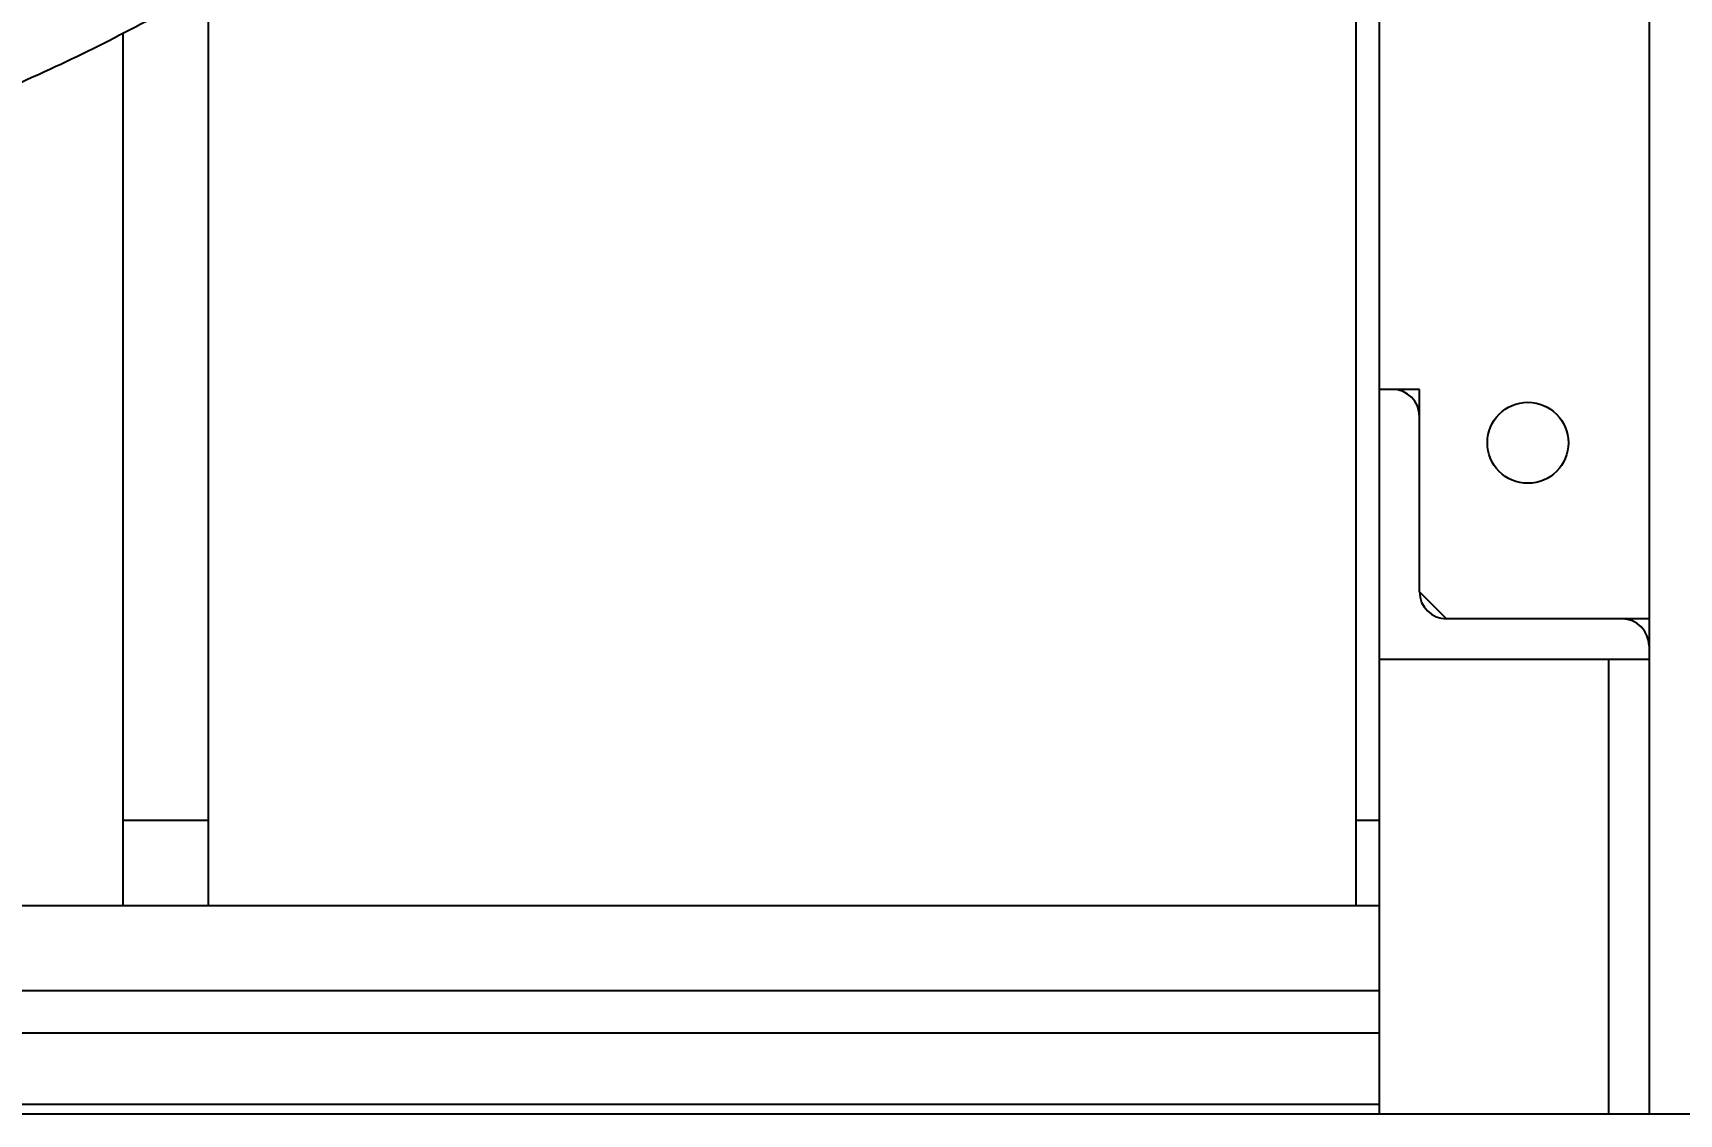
# Model space of a CAD drawing. Header units: millimetres. Extents: x 1293 to 41893, y 1011 to 26911.
# Drawn here: x 32443.7 to 32701.8, y 6676 to 6845.6 of the extents above; entities that cross this region are included whole.
import ezdxf

# ---------------------------------------------------------------- set-up
doc = ezdxf.new("R2010")
doc.units = ezdxf.units.MM
doc.header["$LTSCALE"] = 50
for name, color, linetype in [('CAPA_1', 7, 'Continuous'), ('MAQUINAS', 11, 'Continuous'), ('STRUC', 4, 'Continuous')]:
    doc.layers.add(name, color=color, linetype=linetype)
doc.styles.add('SLDTEXTSTYLE0', font='TXT', dxfattribs={"width": 0.75})
doc.dimstyles.new('SLDDIMSTYLE0', dxfattribs={"dimtxt": 100, "dimasz": 100, "dimexe": 0, "dimexo": 0.0625, "dimgap": 25, "dimtad": 2, "dimdec": 0, "dimlfac": 1.5, "dimrnd": 1e-09, "dimzin": 12, "dimdsep": 46, "dimtxsty": 'SLDTEXTSTYLE0', "dimsah": 1, "dimcen": 0.09, "dimadec": 0, "dimazin": 3, "dimtfac": 1, "dimtdec": 0, "dimtofl": 0, "dimtmove": 0, "dimatfit": 3, "dimfxl": 1, "dimfrac": 2, "dimtolj": 1, "dimtzin": 12, "dimarcsym": 0})

# ---------------------------------------------------------------- blocks, each defined once
blk = doc.blocks.new('_D_33')
at = {"layer": 'CAPA_1', "transparency": 16777216}
for p, q in [((32398.05, 7082.32), (33347.97, 7082.32)), ((33297.97, 7082.32), (33297.97, 6676.03)), ((32899.11, 6676.03), (33347.97, 6676.03))]:
    blk.add_line(p, q, dxfattribs=at)
for points in [[(33297.97, 7082.32), (33282.59, 6982.32), (33313.36, 6982.32)], [(33297.97, 6676.03), (33313.36, 6776.03), (33282.59, 6776.03)]]:
    blk.add_solid(points, dxfattribs=at)
at = {"layer": 'CAPA_1', "transparency": 16777216, "insert": (33169.07, 6768.34), "char_height": 100, "attachment_point": 1, "rotation": 90, "style": 'SLDTEXTSTYLE0'}
blk.add_mtext('609', dxfattribs=at)

msp = doc.modelspace()

# ---------------------------------------------------------------- linework, layer by layer
at = {"color": 7, "linetype": 'Continuous', "lineweight": 25}
for p, q in [((32654.7608899, 6677.5581266), (31658.5942232, 6677.5581266)), ((32835.610707, 6676.0314599), (30722.4942232, 6676.0314599))]:
    msp.add_line(p, q, dxfattribs=at)
at = {"layer": 'MAQUINAS', "linetype": 'Continuous', "lineweight": 25}
for p, q in [((32651.1608834, 6708.7154599), (32651.1608834, 7062.0487932)), ((32471.1608834, 6852.9950052), (32471.1608834, 6708.7154599)), ((32457.8275501, 6845.5659579), (32457.8275501, 6708.7154599)), ((32471.1608834, 6722.0487932), (32457.8275501, 6722.0487932)), ((32654.7608899, 6722.0487932), (32651.1608834, 6722.0487932)), ((32654.7608899, 6708.7154599), (31517.8275501, 6708.7154599)), ((32654.7608899, 6695.3821266), (31517.8275501, 6695.3821266)), ((32654.7608899, 6688.7154599), (31517.8275501, 6688.7154599))]:
    msp.add_line(p, q, dxfattribs=at)
msp.add_open_spline([(32558.7347121, 6937.3078323), (32561.3785996, 6941.5440253), (32566.6663746, 6950.0164113), (32573.678706, 6963.2635377), (32579.9892899, 6976.8525137), (32585.5140576, 6990.7821199), (32590.252832, 7004.9973991), (32594.186093, 7019.4566069), (32597.3027003, 7034.1134502), (32599.5925169, 7048.9220272), (32601.048427, 7063.8356874), (32601.6658259, 7078.8075222), (32601.4427774, 7093.7904205), (32600.3799817, 7108.7372418), (32598.480783, 7123.6009574), (32595.751157, 7138.3348008), (32592.1996919, 7152.8924138), (32587.8375621, 7167.2279927), (32582.6784925, 7181.2964325), (32576.7387153, 7195.0534687), (32570.0369192, 7208.4558166), (32562.5941907, 7221.4613074), (32554.4339474, 7234.0290211), (32545.5818642, 7246.1194149), (32536.0657932, 7257.694448), (32525.9156755, 7268.7177011), (32515.1634471, 7279.154491), (32503.8429384, 7288.9719796), (32491.989768, 7298.1392775), (32479.6412304, 7306.6275409), (32466.8361785, 7314.4100628), (32453.6149019, 7321.4623563), (32440.0189996, 7327.7622323), (32426.0912492, 7333.2898692), (32411.8754727, 7338.0278748), (32397.4163982, 7341.9613418), (32382.7595192, 7345.0778939), (32367.9509517, 7347.3677253), (32353.037289, 7348.8236314), (32338.0654549, 7349.4410314), (32323.0825564, 7349.2179826), (32308.1357352, 7348.155187), (32293.2720195, 7346.2559883), (32278.5381762, 7343.5263622), (32263.9805632, 7339.9748972), (32249.6449843, 7335.6127674), (32235.5765445, 7330.4536977), (32221.8195083, 7324.5139205), (32208.4171604, 7317.8121245), (32195.4116696, 7310.369396), (32182.8439559, 7302.2091526), (32170.7535621, 7293.3570695), (32159.1785289, 7283.8409985), (32148.1552758, 7273.6908808), (32137.718486, 7262.9386524), (32127.9009974, 7251.6181437), (32118.7336995, 7239.7649733), (32110.245436, 7227.4164357), (32102.4629142, 7214.6113838), (32095.4106207, 7201.3901072), (32089.1107447, 7187.7942049), (32083.5831078, 7173.8664545), (32078.8451021, 7159.650678), (32074.9116352, 7145.1916035), (32071.7950831, 7130.5347245), (32069.5052516, 7115.726157), (32068.0493455, 7100.8124943), (32067.4319456, 7085.8406602), (32067.6549943, 7070.8577617), (32068.71779, 7055.9109405), (32070.6169887, 7041.0472248), (32073.3466147, 7026.3133814), (32076.8980797, 7011.7557685), (32081.2602095, 6997.4201896), (32086.4192792, 6983.3517498), (32092.3590564, 6969.5947135), (32099.0608524, 6956.1923656), (32106.5035809, 6943.1868748), (32114.6638243, 6930.6191612), (32123.5159075, 6918.5287674), (32133.0319785, 6906.9537342), (32143.1820962, 6895.9304811), (32153.9343246, 6885.4936913), (32165.2548333, 6875.6762027), (32177.1080037, 6866.5089048), (32189.4565413, 6858.0206413), (32202.2615932, 6850.2381195), (32215.4828698, 6843.185826), (32229.0787721, 6836.8859499), (32243.0065225, 6831.3583131), (32257.2222989, 6826.6203074), (32271.6813735, 6822.6868405), (32286.3382525, 6819.5702883), (32301.1468199, 6817.2804569), (32316.0604827, 6815.8245508), (32331.0323168, 6815.2071508), (32346.0152153, 6815.4301996), (32360.9620365, 6816.4929953), (32375.8257522, 6818.3921939), (32390.5595955, 6821.12182), (32405.1172085, 6824.673285), (32419.4527874, 6829.0354148), (32433.5212273, 6834.1944844), (32447.2782632, 6840.1342618), (32460.6806121, 6846.8360572), (32473.686099, 6854.2787882), (32486.2538274, 6862.4390221), (32498.3441661, 6871.2911409), (32509.9194052, 6880.8070786), (32520.9418895, 6890.9576936), (32531.3815485, 6901.7080661), (32541.1883293, 6913.0355013), (32550.3955893, 6924.8628218), (32555.9550045, 6933.1594955), (32558.7347121, 6937.3078323)], degree=3, dxfattribs=at)
at = {"layer": 'STRUC', "linetype": 'Continuous', "lineweight": 25}
for p, q in [((32654.7608899, 7015.3487932), (32654.7608899, 6676.0314599)), ((32697.0942232, 7008.9987932), (32697.0942232, 6676.0314599)), ((32661.1108899, 6789.6821266), (32654.7608899, 6789.6821266)), ((32661.1108899, 6757.9321266), (32661.1108899, 6789.6821266)), ((32661.1108899, 6757.9321266), (32665.3442232, 6753.6987932)), ((32697.0942232, 6753.6987932), (32665.3442232, 6753.6987932)), ((32697.0942232, 6747.3487932), (32654.7608899, 6747.3487932)), ((32690.7442232, 6747.3487932), (32690.7442232, 6676.0314599))]:
    msp.add_line(p, q, dxfattribs=at)
msp.add_circle((32678.0942232, 6781.3154599), 6.35, dxfattribs=at)
for centre, start, end in [((32656.8775566, 6785.4487932), 0, 90), ((32665.3442232, 6757.9321266), 180, 270), ((32692.8608899, 6749.4654599), 0, 90)]:
    msp.add_arc(centre, 4.2333333, start, end, dxfattribs=at)

# ---------------------------------------------------------------- dimensions: what is measured, and where the dimension line sits
at = {"layer": 'CAPA_1'}
dim = msp.add_linear_dim(base=(33297.9717979, 6676.0314599), p1=(32334.5488858, 7082.3240911), p2=(32835.610707, 6676.0314599), angle=90, dimstyle='SLDDIMSTYLE0', dxfattribs=at)
dim.commit()
dim.dimension.update_dxf_attribs({"geometry": '_D_33', "text_midpoint": (33297.9717979, 6879.1777755), "dimtype": 160})

doc.saveas('drawing.dxf')
